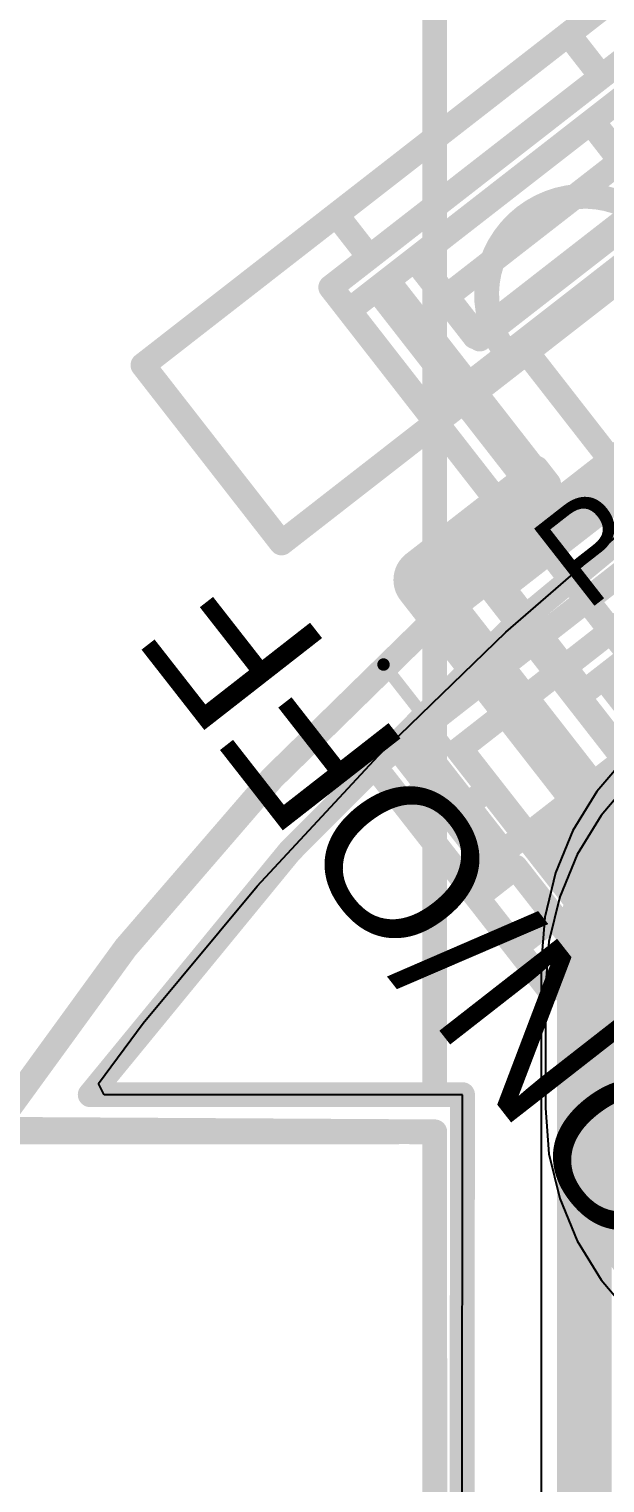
# Model space of a CAD drawing. Header units: millimetres. Extents: x -0.86 to 3.12, y -2.15 to 0.92.
# Drawn here: x 0.016 to 0.248, y -0.14 to 0.444 of the extents above; entities that cross this region are included whole.
import ezdxf

# ---------------------------------------------------------------- set-up
doc = ezdxf.new("R2010")
doc.units = ezdxf.units.MM
doc.header["$MEASUREMENT"] = 0
for name, color, linetype in [('BottomLayer', 5, 'Continuous'), ('BottomSolder', 6, 'Continuous'), ('Mechanical1', 6, 'Continuous'), ('Mechanical2', 216, 'Continuous'), ('MultiLayer', 9, 'Continuous'), ('PadHoleLayer', 156, 'Continuous'), ('TopLayer', 1, 'Continuous'), ('TopOverlay', 2, 'Continuous'), ('TopSolder', 216, 'Continuous')]:
    doc.layers.add(name, color=color, linetype=linetype)
doc.styles.add('Arial', font='', dxfattribs={"height": 0.2})
doc.styles.get('Arial').set_extended_font_data('Arial')

# ---------------------------------------------------------------- blocks, each defined once
blk = doc.blocks.new('TL1260GQRBLK_2')
at = {"layer": 'BottomLayer'}
h = blk.add_hatch(color=5, dxfattribs=at)
edge = h.paths.add_edge_path()
edge.add_arc((0, 0.12402), 0.03543, 0, 360)
h = blk.add_hatch(color=5, dxfattribs=at)
edge = h.paths.add_edge_path()
edge.add_arc((-0.09843, 0.08858), 0.03543, 0, 360)
h = blk.add_hatch(color=5, dxfattribs=at)
edge = h.paths.add_edge_path()
edge.add_arc((0.09843, 0.08858), 0.03543, 0, 360)
h = blk.add_hatch(color=5, dxfattribs=at)
edge = h.paths.add_edge_path()
edge.add_arc((-0.09843, -0.08858), 0.03543, 0, 360)
h = blk.add_hatch(color=5, dxfattribs=at)
edge = h.paths.add_edge_path()
edge.add_arc((0.09843, -0.08858), 0.03543, 0, 360)
h = blk.add_hatch(color=5, dxfattribs=at)
edge = h.paths.add_edge_path()
edge.add_arc((0, -0.12402), 0.03543, 0, 360)
at = {"layer": 'BottomSolder'}
h = blk.add_hatch(color=6, dxfattribs=at)
edge = h.paths.add_edge_path()
edge.add_arc((0, 0.12402), 0.03943, 0, 360)
h = blk.add_hatch(color=6, dxfattribs=at)
edge = h.paths.add_edge_path()
edge.add_arc((-0.09843, 0.08858), 0.03943, 0, 360)
h = blk.add_hatch(color=6, dxfattribs=at)
edge = h.paths.add_edge_path()
edge.add_arc((0.09843, 0.08858), 0.03943, 0, 360)
h = blk.add_hatch(color=6, dxfattribs=at)
edge = h.paths.add_edge_path()
edge.add_arc((-0.09843, -0.08858), 0.03943, 0, 360)
h = blk.add_hatch(color=6, dxfattribs=at)
edge = h.paths.add_edge_path()
edge.add_arc((0.09843, -0.08858), 0.03943, 0, 360)
h = blk.add_hatch(color=6, dxfattribs=at)
edge = h.paths.add_edge_path()
edge.add_arc((0, -0.12402), 0.03943, 0, 360)
at = {"layer": 'MultiLayer'}
h = blk.add_hatch(color=9, dxfattribs=at)
edge = h.paths.add_edge_path()
edge.add_arc((0, 0.12402), 0.03543, 0, 360)
h = blk.add_hatch(color=9, dxfattribs=at)
edge = h.paths.add_edge_path()
edge.add_arc((-0.09843, 0.08858), 0.03543, 0, 360)
h = blk.add_hatch(color=9, dxfattribs=at)
edge = h.paths.add_edge_path()
edge.add_arc((0.09843, 0.08858), 0.03543, 0, 360)
h = blk.add_hatch(color=9, dxfattribs=at)
edge = h.paths.add_edge_path()
edge.add_arc((-0.09843, -0.08858), 0.03543, 0, 360)
h = blk.add_hatch(color=9, dxfattribs=at)
edge = h.paths.add_edge_path()
edge.add_arc((0.09843, -0.08858), 0.03543, 0, 360)
h = blk.add_hatch(color=9, dxfattribs=at)
edge = h.paths.add_edge_path()
edge.add_arc((0, -0.12402), 0.03543, 0, 360)
at = {"layer": 'PadHoleLayer'}
h = blk.add_hatch(color=156, dxfattribs=at)
edge = h.paths.add_edge_path()
edge.add_arc((0, 0.12402), 0.01969, 0, 360)
h = blk.add_hatch(color=156, dxfattribs=at)
edge = h.paths.add_edge_path()
edge.add_arc((-0.09843, 0.08858), 0.01969, 0, 360)
h = blk.add_hatch(color=156, dxfattribs=at)
edge = h.paths.add_edge_path()
edge.add_arc((0.09843, 0.08858), 0.01969, 0, 360)
h = blk.add_hatch(color=156, dxfattribs=at)
edge = h.paths.add_edge_path()
edge.add_arc((-0.09843, -0.08858), 0.01969, 0, 360)
h = blk.add_hatch(color=156, dxfattribs=at)
edge = h.paths.add_edge_path()
edge.add_arc((0.09843, -0.08858), 0.01969, 0, 360)
h = blk.add_hatch(color=156, dxfattribs=at)
edge = h.paths.add_edge_path()
edge.add_arc((0, -0.12402), 0.01969, 0, 360)
at = {"layer": 'TopLayer'}
h = blk.add_hatch(color=1, dxfattribs=at)
edge = h.paths.add_edge_path()
edge.add_arc((0, 0.12402), 0.03543, 0, 360)
h = blk.add_hatch(color=1, dxfattribs=at)
edge = h.paths.add_edge_path()
edge.add_arc((-0.09843, 0.08858), 0.03543, 0, 360)
h = blk.add_hatch(color=1, dxfattribs=at)
edge = h.paths.add_edge_path()
edge.add_arc((0.09843, 0.08858), 0.03543, 0, 360)
h = blk.add_hatch(color=1, dxfattribs=at)
edge = h.paths.add_edge_path()
edge.add_arc((-0.09843, -0.08858), 0.03543, 0, 360)
h = blk.add_hatch(color=1, dxfattribs=at)
edge = h.paths.add_edge_path()
edge.add_arc((0.09843, -0.08858), 0.03543, 0, 360)
h = blk.add_hatch(color=1, dxfattribs=at)
edge = h.paths.add_edge_path()
edge.add_arc((0, -0.12402), 0.03543, 0, 360)
at = {"layer": 'TopSolder'}
h = blk.add_hatch(color=216, dxfattribs=at)
edge = h.paths.add_edge_path()
edge.add_arc((0, 0.12402), 0.03943, 0, 360)
h = blk.add_hatch(color=216, dxfattribs=at)
edge = h.paths.add_edge_path()
edge.add_arc((-0.09843, 0.08858), 0.03943, 0, 360)
h = blk.add_hatch(color=216, dxfattribs=at)
edge = h.paths.add_edge_path()
edge.add_arc((0.09843, 0.08858), 0.03943, 0, 360)
h = blk.add_hatch(color=216, dxfattribs=at)
edge = h.paths.add_edge_path()
edge.add_arc((-0.09843, -0.08858), 0.03943, 0, 360)
h = blk.add_hatch(color=216, dxfattribs=at)
edge = h.paths.add_edge_path()
edge.add_arc((0.09843, -0.08858), 0.03943, 0, 360)
h = blk.add_hatch(color=216, dxfattribs=at)
edge = h.paths.add_edge_path()
edge.add_arc((0, -0.12402), 0.03943, 0, 360)
at = {"layer": 'TopOverlay', "const_width": 0.005}
for points in [[(-0.271, 0.156), (-0.036, 0.156)], [(-0.271, -0.155), (-0.271, 0.156)], [(0.111, -0.041), (0.111, 0.042)], [(-0.271, -0.155), (-0.036, -0.155)]]:
    blk.add_lwpolyline(points, dxfattribs=at)
at = {"layer": 'TopOverlay', "const_width": 0.0025}
for points in [[(-0.27225, 0.156, 1), (-0.26975, 0.156, 1)], [(-0.27225, 0.156, 1), (-0.26975, 0.156, 1)], [(-0.03725, 0.156, 1), (-0.03475, 0.156, 1)], [(0.10975, 0.042, 1), (0.11225, 0.042, 1)], [(0.10975, -0.041, 1), (0.11225, -0.041, 1)], [(-0.27225, -0.155, 1), (-0.26975, -0.155, 1)], [(-0.27225, -0.155, 1), (-0.26975, -0.155, 1)], [(-0.03725, -0.155, 1), (-0.03475, -0.155, 1)]]:
    blk.add_lwpolyline(points, format="xyb", close=True, dxfattribs=at)
at = {"layer": 'TopOverlay'}
blk.add_text('PCB Edge', height=0.03937, rotation=-270, dxfattribs=at).set_placement((-0.23745, -0.078))

msp = doc.modelspace()

# ---------------------------------------------------------------- linework, layer by layer
at = {"layer": 'BottomLayer'}
for p, q in [((0.2078, 0.20154), (0.26183, 0.24839)), ((0.1564, 0.15181), (0.2078, 0.20154)), ((0.10779, 0.09935), (0.1564, 0.15181)), ((0.25801, 0.14184), (0.24605, 0.12783)), ((0.24605, 0.12783), (0.23643, 0.11213)), ((0.23643, 0.11213), (0.22938, 0.09512)), ((0.06212, 0.04432), (0.10779, 0.09935)), ((0.22938, 0.09512), (0.22508, 0.07721)), ((0.22508, 0.07721), (0.22364, 0.05885)), ((0.22364, 0.05885), (0.22367, 0.05885)), ((0.22367, 0.05885), (0.22367, 0.01013)), ((0.04413, 0.02006), (0.06212, 0.04432)), ((0.04637, 0.0156), (0.04413, 0.02006)), ((0.19034, 0.0156), (0.04637, 0.0156)), ((0.18863, -1.53012), (0.19034, 0.0156)), ((0.22367, 0.01013), (0.22364, 0.01013)), ((0.22364, 0.01013), (0.22508, -0.00823)), ((0.22508, -0.00823), (0.22938, -0.02614)), ((0.22938, -0.02614), (0.23643, -0.04316)), ((0.23643, -0.04316), (0.24605, -0.05886)), ((0.24605, -0.05886), (0.25801, -0.07286))]:
    msp.add_line(p, q, dxfattribs=at)
at = {"layer": 'BottomLayer', "const_width": 0.022}
for points in [[(0.241, 0.05885, -0.198912), (0.27029, 0.12956)], [(0.27029, -0.06058, -0.198912), (0.241, 0.01013)]]:
    msp.add_lwpolyline(points, format="xyb", dxfattribs=at)
msp.add_lwpolyline([(0.241, 0.01013), (0.241, 0.05885)], dxfattribs=at)
at = {"layer": 'BottomLayer', "const_width": 0.011}
for points in [[(0.2355, 0.05885, 1), (0.2465, 0.05885, 1)], [(0.2355, 0.05885, 1), (0.2465, 0.05885, 1)], [(0.2355, 0.01013, 1), (0.2465, 0.01013, 1)], [(0.2355, 0.01013, 1), (0.2465, 0.01013, 1)]]:
    msp.add_lwpolyline(points, format="xyb", close=True, dxfattribs=at)
at = {"layer": 'Mechanical1', "const_width": 0.01}
for points in [[(0.17917, 0.01565), (0.17917, 0.79595)], [(0.04081, 0.0156), (0.19034, 0.0156)], [(0.18863, -1.53012), (0.19034, 0.0156)], [(-0.51672, 0.00065), (0.16417, 0.00065)]]:
    msp.add_lwpolyline(points, dxfattribs=at)
msp.add_lwpolyline([(0.04081, 0.0156, -3.064051), (0.02964, -1.5299)], format="xyb", dxfattribs=at)
at = {"layer": 'Mechanical1', "const_width": 0.005}
for points in [[(0.03831, 0.0156, 1), (0.04331, 0.0156, 1)], [(0.03831, 0.0156, 1), (0.04331, 0.0156, 1)], [(0.17667, 0.01565, 1), (0.18167, 0.01565, 1)], [(0.18784, 0.0156, 1), (0.19284, 0.0156, 1)], [(0.18784, 0.0156, 1), (0.19284, 0.0156, 1)], [(0.16167, 0.00065, 1), (0.16667, 0.00065, 1)]]:
    msp.add_lwpolyline(points, format="xyb", close=True, dxfattribs=at)
at = {"layer": 'Mechanical2', "const_width": 0.01}
for points in [[(0.062, 0.30882), (0.3105, 0.50233)], [(0.23284, 0.44186), (0.24615, 0.42478)], [(0.13743, 0.34011), (0.26168, 0.43687)], [(0.11764, 0.23737), (0.36613, 0.43089)], [(0.24253, 0.40699), (0.25783, 0.4189)], [(0.17187, 0.35196), (0.24176, 0.40639)], [(0.24176, 0.40639), (0.24253, 0.40699)], [(0.24176, 0.40639), (0.26715, 0.37377)], [(0.24253, 0.40699), (0.26672, 0.37593)], [(0.18396, 0.33643), (0.25385, 0.39085)], [(0.19605, 0.3209), (0.26594, 0.37532)], [(0.13966, 0.36929), (0.15296, 0.35221)], [(0.19726, 0.31934), (0.26715, 0.37377)], [(0.21363, 0.31728), (0.26514, 0.35739)], [(0.17109, 0.35135), (0.17187, 0.35196)], [(0.17187, 0.35196), (0.19726, 0.31934)], [(0.19025, 0.22422), (0.36109, 0.35727)], [(0.15579, 0.33944), (0.17109, 0.35135)], [(0.17109, 0.35135), (0.19528, 0.32029)], [(0.13743, 0.34011), (0.17976, 0.28575)], [(0.16022, 0.34289), (0.23762, 0.24349)], [(0.14469, 0.33079), (0.15579, 0.33944)], [(0.15579, 0.33944), (0.19087, 0.2944)], [(0.19841, 0.1817), (0.40007, 0.33925)], [(0.1928, 0.30105), (0.21363, 0.31728)], [(0.19528, 0.32029), (0.19605, 0.3209)], [(0.21363, 0.31728), (0.24992, 0.27069)], [(0.062, 0.30882), (0.11764, 0.23737)], [(0.20809, 0.16928), (0.38798, 0.30982)], [(0.19087, 0.2944), (0.22466, 0.25102)], [(0.23922, 0.17737), (0.39414, 0.29801)], [(0.17976, 0.28575), (0.21355, 0.24237)], [(0.24989, 0.10599), (0.46111, 0.27048)], [(0.20387, 0.25479), (0.22006, 0.26739)], [(0.22006, 0.26739), (0.22489, 0.26118)], [(0.20656, 0.2193), (0.25918, 0.26027)], [(0.20871, 0.24858), (0.22489, 0.26118)], [(0.22569, 0.24184), (0.25256, 0.26276)], [(0.17079, 0.22903), (0.20387, 0.25479)], [(0.20483, 0.24555), (0.20871, 0.24858)], [(0.22466, 0.25102), (0.2332, 0.24004)], [(0.18153, 0.22741), (0.20483, 0.24555)], [(0.20483, 0.24555), (0.20967, 0.23934)], [(0.21355, 0.24237), (0.22209, 0.23139)], [(0.22149, 0.23857), (0.22569, 0.24184)], [(0.19975, 0.22164), (0.22149, 0.23857)], [(0.22149, 0.23857), (0.27713, 0.16713)], [(0.17472, 0.21213), (0.19025, 0.22422)], [(0.17563, 0.22282), (0.18153, 0.22741)], [(0.18153, 0.22741), (0.18637, 0.2212)], [(0.16935, 0.21743), (0.19764, 0.1811)], [(0.17556, 0.22226), (0.18016, 0.21636)], [(0.17956, 0.20592), (0.19975, 0.22164)], [(0.19975, 0.22164), (0.25539, 0.1502)], [(0.20053, 0.22224), (0.25616, 0.1508)], [(0.20656, 0.2193), (0.23922, 0.17737)], [(0.17472, 0.21213), (0.23519, 0.13447)], [(0.18016, 0.21636), (0.25998, 0.11386)], [(0.18732, 0.21196), (0.24296, 0.14052)], [(0.17913, 0.20672), (0.17913, 0.20486)], [(0.17913, 0.20672), (0.17913, 0.20486)], [(0.24924, 0.18044), (0.25544, 0.18529)], [(0.15491, 0.14771), (0.19841, 0.1817)], [(0.19764, 0.1811), (0.20731, 0.16867)], [(0.24924, 0.18044), (0.25772, 0.16959)], [(0.18942, 0.15469), (0.20809, 0.16928)], [(0.20731, 0.16867), (0.23442, 0.13387)], [(0.17042, 0.15983), (0.18254, 0.14432)], [(0.21822, 0.15621), (0.22442, 0.16105)], [(0.22442, 0.16105), (0.2329, 0.15019)], [(0.16421, 0.15498), (0.17633, 0.13947)], [(0.18942, 0.15469), (0.20154, 0.13918)], [(0.21822, 0.15621), (0.2267, 0.14535)], [(0.15491, 0.14771), (0.19611, 0.09497)], [(0.2267, 0.14535), (0.2329, 0.15019)], [(0.23054, 0.13084), (0.25539, 0.1502)], [(0.2329, 0.15019), (0.23606, 0.14616)], [(0.17633, 0.13947), (0.18254, 0.14432)], [(0.18254, 0.14432), (0.20678, 0.11329)], [(0.2267, 0.14535), (0.22985, 0.14131)], [(0.22985, 0.14131), (0.23606, 0.14616)], [(0.24762, 0.14415), (0.26697, 0.1193)], [(0.16703, 0.1322), (0.17633, 0.13947)], [(0.17633, 0.13947), (0.20057, 0.10845)], [(0.19068, 0.1307), (0.20154, 0.13918)], [(0.20154, 0.13918), (0.21608, 0.12057)], [(0.19068, 0.1307), (0.20523, 0.11208)], [(0.22122, 0.12359), (0.23054, 0.13084)], [(0.22898, 0.12963), (0.24833, 0.10478)], [(0.23054, 0.13084), (0.24989, 0.10599)], [(0.23442, 0.13387), (0.25377, 0.10902)], [(0.22122, 0.12359), (0.24057, 0.09874)], [(0.20523, 0.11208), (0.21608, 0.12057)], [(0.21608, 0.12057), (0.24032, 0.08954)], [(0.24032, 0.08954), (0.27673, 0.11798)], [(0.20057, 0.10845), (0.20523, 0.11208)], [(0.19126, 0.10118), (0.20057, 0.10845)], [(0.19611, 0.09497), (0.21162, 0.10709)], [(0.21162, 0.10709), (0.24071, 0.06986)], [(0.24057, 0.09874), (0.24989, 0.10599)], [(0.24071, 0.06986), (0.2864, 0.10556)], [(0.19611, 0.09497), (0.21187, 0.0748)], [(0.21187, 0.0748), (0.22738, 0.08692)], [(0.21187, 0.0748), (0.2252, 0.05774)], [(0.2252, 0.05774), (0.24071, 0.06986)], [(0.00284, 0.00167), (0.17917, 0.00065)], [(0.17917, 0.00065), (0.17933, -1.51239)]]:
    msp.add_lwpolyline(points, dxfattribs=at)
at = {"layer": 'Mechanical2', "const_width": 0.005}
for points in [[(0.23034, 0.44186, 1), (0.23534, 0.44186, 1)], [(0.24365, 0.42478, 1), (0.24865, 0.42478, 1)], [(0.23926, 0.40639, 1), (0.24426, 0.40639, 1)], [(0.23926, 0.40639, 1), (0.24426, 0.40639, 1)], [(0.23926, 0.40639, 1), (0.24426, 0.40639, 1)], [(0.24003, 0.40699, 1), (0.24503, 0.40699, 1)], [(0.24003, 0.40699, 1), (0.24503, 0.40699, 1)], [(0.24003, 0.40699, 1), (0.24503, 0.40699, 1)], [(0.13716, 0.36929, 1), (0.14216, 0.36929, 1)], [(0.15046, 0.35221, 1), (0.15546, 0.35221, 1)], [(0.16937, 0.35196, 1), (0.17437, 0.35196, 1)], [(0.16937, 0.35196, 1), (0.17437, 0.35196, 1)], [(0.16937, 0.35196, 1), (0.17437, 0.35196, 1)], [(0.16859, 0.35135, 1), (0.17359, 0.35135, 1)], [(0.16859, 0.35135, 1), (0.17359, 0.35135, 1)], [(0.16859, 0.35135, 1), (0.17359, 0.35135, 1)], [(0.13493, 0.34011, 1), (0.13993, 0.34011, 1)], [(0.13493, 0.34011, 1), (0.13993, 0.34011, 1)], [(0.15772, 0.34289, 1), (0.16272, 0.34289, 1)], [(0.15329, 0.33944, 1), (0.15829, 0.33944, 1)], [(0.15329, 0.33944, 1), (0.15829, 0.33944, 1)], [(0.15329, 0.33944, 1), (0.15829, 0.33944, 1)], [(0.18146, 0.33643, 1), (0.18646, 0.33643, 1)], [(0.14219, 0.33079, 1), (0.14719, 0.33079, 1)], [(0.19278, 0.32029, 1), (0.19778, 0.32029, 1)], [(0.19278, 0.32029, 1), (0.19778, 0.32029, 1)], [(0.19355, 0.3209, 1), (0.19855, 0.3209, 1)], [(0.19355, 0.3209, 1), (0.19855, 0.3209, 1)], [(0.19476, 0.31934, 1), (0.19976, 0.31934, 1)], [(0.19476, 0.31934, 1), (0.19976, 0.31934, 1)], [(0.21113, 0.31728, 1), (0.21613, 0.31728, 1)], [(0.21113, 0.31728, 1), (0.21613, 0.31728, 1)], [(0.21113, 0.31728, 1), (0.21613, 0.31728, 1)], [(0.20583, 0.31315, 1), (0.21083, 0.31315, 1)], [(0.0595, 0.30882, 1), (0.0645, 0.30882, 1)], [(0.0595, 0.30882, 1), (0.0645, 0.30882, 1)], [(0.1903, 0.30105, 1), (0.1953, 0.30105, 1)], [(0.18837, 0.2944, 1), (0.19337, 0.2944, 1)], [(0.18837, 0.2944, 1), (0.19337, 0.2944, 1)], [(0.17726, 0.28575, 1), (0.18226, 0.28575, 1)], [(0.17726, 0.28575, 1), (0.18226, 0.28575, 1)], [(0.24742, 0.27069, 1), (0.25242, 0.27069, 1)], [(0.21756, 0.26739, 1), (0.22256, 0.26739, 1)], [(0.21756, 0.26739, 1), (0.22256, 0.26739, 1)], [(0.22239, 0.26118, 1), (0.22739, 0.26118, 1)], [(0.22239, 0.26118, 1), (0.22739, 0.26118, 1)], [(0.20137, 0.25479, 1), (0.20637, 0.25479, 1)], [(0.20137, 0.25479, 1), (0.20637, 0.25479, 1)], [(0.20621, 0.24858, 1), (0.21121, 0.24858, 1)], [(0.20621, 0.24858, 1), (0.21121, 0.24858, 1)], [(0.22216, 0.25102, 1), (0.22716, 0.25102, 1)], [(0.22216, 0.25102, 1), (0.22716, 0.25102, 1)], [(0.20233, 0.24555, 1), (0.20733, 0.24555, 1)], [(0.20233, 0.24555, 1), (0.20733, 0.24555, 1)], [(0.20233, 0.24555, 1), (0.20733, 0.24555, 1)], [(0.21105, 0.24237, 1), (0.21605, 0.24237, 1)], [(0.21105, 0.24237, 1), (0.21605, 0.24237, 1)], [(0.22319, 0.24184, 1), (0.22819, 0.24184, 1)], [(0.22319, 0.24184, 1), (0.22819, 0.24184, 1)], [(0.23512, 0.24349, 1), (0.24012, 0.24349, 1)], [(0.11514, 0.23737, 1), (0.12014, 0.23737, 1)], [(0.11514, 0.23737, 1), (0.12014, 0.23737, 1)], [(0.20717, 0.23934, 1), (0.21217, 0.23934, 1)], [(0.21899, 0.23857, 1), (0.22399, 0.23857, 1)], [(0.21899, 0.23857, 1), (0.22399, 0.23857, 1)], [(0.21899, 0.23857, 1), (0.22399, 0.23857, 1)], [(0.2307, 0.24004, 1), (0.2357, 0.24004, 1)], [(0.16829, 0.22903, 1), (0.17329, 0.22903, 1)], [(0.16829, 0.22903, 1), (0.17329, 0.22903, 1)], [(0.21959, 0.23139, 1), (0.22459, 0.23139, 1)], [(0.17903, 0.22741, 1), (0.18403, 0.22741, 1)], [(0.17903, 0.22741, 1), (0.18403, 0.22741, 1)], [(0.17903, 0.22741, 1), (0.18403, 0.22741, 1)], [(0.18775, 0.22422, 1), (0.19275, 0.22422, 1)], [(0.18775, 0.22422, 1), (0.19275, 0.22422, 1)], [(0.16685, 0.21743, 1), (0.17185, 0.21743, 1)], [(0.16685, 0.21743, 1), (0.17185, 0.21743, 1)], [(0.17306, 0.22226, 1), (0.17806, 0.22226, 1)], [(0.17306, 0.22226, 1), (0.17806, 0.22226, 1)], [(0.17313, 0.22282, 1), (0.17813, 0.22282, 1)], [(0.17313, 0.22282, 1), (0.17813, 0.22282, 1)], [(0.18387, 0.2212, 1), (0.18887, 0.2212, 1)], [(0.19725, 0.22164, 1), (0.20225, 0.22164, 1)], [(0.19725, 0.22164, 1), (0.20225, 0.22164, 1)], [(0.19725, 0.22164, 1), (0.20225, 0.22164, 1)], [(0.19803, 0.22224, 1), (0.20303, 0.22224, 1)], [(0.20406, 0.2193, 1), (0.20906, 0.2193, 1)], [(0.20406, 0.2193, 1), (0.20906, 0.2193, 1)], [(0.17222, 0.21213, 1), (0.17722, 0.21213, 1)], [(0.17222, 0.21213, 1), (0.17722, 0.21213, 1)], [(0.17766, 0.21636, 1), (0.18266, 0.21636, 1)], [(0.17766, 0.21636, 1), (0.18266, 0.21636, 1)], [(0.18482, 0.21196, 1), (0.18982, 0.21196, 1)], [(0.1758, 0.20594, 1), (0.1808, 0.20594, 1)], [(0.1758, 0.20594, 1), (0.1808, 0.20594, 1)], [(0.17663, 0.20672, 1), (0.18163, 0.20672, 1)], [(0.17663, 0.20672, 1), (0.18163, 0.20672, 1)], [(0.17663, 0.20672, 1), (0.18163, 0.20672, 1)], [(0.17663, 0.20672, 1), (0.18163, 0.20672, 1)], [(0.17706, 0.20592, 1), (0.18206, 0.20592, 1)], [(0.17663, 0.20486, 1), (0.18163, 0.20486, 1)], [(0.17663, 0.20486, 1), (0.18163, 0.20486, 1)], [(0.19514, 0.1811, 1), (0.20014, 0.1811, 1)], [(0.19514, 0.1811, 1), (0.20014, 0.1811, 1)], [(0.19591, 0.1817, 1), (0.20091, 0.1817, 1)], [(0.19591, 0.1817, 1), (0.20091, 0.1817, 1)], [(0.23672, 0.17737, 1), (0.24172, 0.17737, 1)], [(0.23672, 0.17737, 1), (0.24172, 0.17737, 1)], [(0.24674, 0.18044, 1), (0.25174, 0.18044, 1)], [(0.24674, 0.18044, 1), (0.25174, 0.18044, 1)], [(0.20481, 0.16867, 1), (0.20981, 0.16867, 1)], [(0.20481, 0.16867, 1), (0.20981, 0.16867, 1)], [(0.20559, 0.16928, 1), (0.21059, 0.16928, 1)], [(0.20559, 0.16928, 1), (0.21059, 0.16928, 1)], [(0.16792, 0.15983, 1), (0.17292, 0.15983, 1)], [(0.22192, 0.16105, 1), (0.22692, 0.16105, 1)], [(0.22192, 0.16105, 1), (0.22692, 0.16105, 1)], [(0.16171, 0.15498, 1), (0.16671, 0.15498, 1)], [(0.18692, 0.15469, 1), (0.19192, 0.15469, 1)], [(0.18692, 0.15469, 1), (0.19192, 0.15469, 1)], [(0.21572, 0.15621, 1), (0.22072, 0.15621, 1)], [(0.21572, 0.15621, 1), (0.22072, 0.15621, 1)], [(0.15241, 0.14771, 1), (0.15741, 0.14771, 1)], [(0.15241, 0.14771, 1), (0.15741, 0.14771, 1)], [(0.2304, 0.15019, 1), (0.2354, 0.15019, 1)], [(0.2304, 0.15019, 1), (0.2354, 0.15019, 1)], [(0.2304, 0.15019, 1), (0.2354, 0.15019, 1)], [(0.18004, 0.14432, 1), (0.18504, 0.14432, 1)], [(0.18004, 0.14432, 1), (0.18504, 0.14432, 1)], [(0.18004, 0.14432, 1), (0.18504, 0.14432, 1)], [(0.2242, 0.14535, 1), (0.2292, 0.14535, 1)], [(0.2242, 0.14535, 1), (0.2292, 0.14535, 1)], [(0.2242, 0.14535, 1), (0.2292, 0.14535, 1)], [(0.22735, 0.14131, 1), (0.23235, 0.14131, 1)], [(0.22735, 0.14131, 1), (0.23235, 0.14131, 1)], [(0.23356, 0.14616, 1), (0.23856, 0.14616, 1)], [(0.23356, 0.14616, 1), (0.23856, 0.14616, 1)], [(0.24512, 0.14415, 1), (0.25012, 0.14415, 1)], [(0.17383, 0.13947, 1), (0.17883, 0.13947, 1)], [(0.17383, 0.13947, 1), (0.17883, 0.13947, 1)], [(0.17383, 0.13947, 1), (0.17883, 0.13947, 1)], [(0.17383, 0.13947, 1), (0.17883, 0.13947, 1)], [(0.19904, 0.13918, 1), (0.20404, 0.13918, 1)], [(0.19904, 0.13918, 1), (0.20404, 0.13918, 1)], [(0.19904, 0.13918, 1), (0.20404, 0.13918, 1)], [(0.24046, 0.14052, 1), (0.24546, 0.14052, 1)], [(0.16453, 0.1322, 1), (0.16953, 0.1322, 1)], [(0.18818, 0.1307, 1), (0.19318, 0.1307, 1)], [(0.18818, 0.1307, 1), (0.19318, 0.1307, 1)], [(0.22648, 0.12963, 1), (0.23148, 0.12963, 1)], [(0.22804, 0.13084, 1), (0.23304, 0.13084, 1)], [(0.22804, 0.13084, 1), (0.23304, 0.13084, 1)], [(0.22804, 0.13084, 1), (0.23304, 0.13084, 1)], [(0.23192, 0.13387, 1), (0.23692, 0.13387, 1)], [(0.23192, 0.13387, 1), (0.23692, 0.13387, 1)], [(0.23269, 0.13447, 1), (0.23769, 0.13447, 1)], [(0.21872, 0.12359, 1), (0.22372, 0.12359, 1)], [(0.21872, 0.12359, 1), (0.22372, 0.12359, 1)], [(0.21358, 0.12057, 1), (0.21858, 0.12057, 1)], [(0.21358, 0.12057, 1), (0.21858, 0.12057, 1)], [(0.21358, 0.12057, 1), (0.21858, 0.12057, 1)], [(0.20273, 0.11208, 1), (0.20773, 0.11208, 1)], [(0.20273, 0.11208, 1), (0.20773, 0.11208, 1)], [(0.20273, 0.11208, 1), (0.20773, 0.11208, 1)], [(0.20428, 0.11329, 1), (0.20928, 0.11329, 1)], [(0.19807, 0.10845, 1), (0.20307, 0.10845, 1)], [(0.19807, 0.10845, 1), (0.20307, 0.10845, 1)], [(0.19807, 0.10845, 1), (0.20307, 0.10845, 1)], [(0.20912, 0.10709, 1), (0.21412, 0.10709, 1)], [(0.20912, 0.10709, 1), (0.21412, 0.10709, 1)], [(0.18876, 0.10118, 1), (0.19376, 0.10118, 1)], [(0.24583, 0.10478, 1), (0.25083, 0.10478, 1)], [(0.24739, 0.10599, 1), (0.25239, 0.10599, 1)], [(0.24739, 0.10599, 1), (0.25239, 0.10599, 1)], [(0.24739, 0.10599, 1), (0.25239, 0.10599, 1)], [(0.19361, 0.09497, 1), (0.19861, 0.09497, 1)], [(0.19361, 0.09497, 1), (0.19861, 0.09497, 1)], [(0.19361, 0.09497, 1), (0.19861, 0.09497, 1)], [(0.23807, 0.09874, 1), (0.24307, 0.09874, 1)], [(0.23807, 0.09874, 1), (0.24307, 0.09874, 1)], [(0.23782, 0.08954, 1), (0.24282, 0.08954, 1)], [(0.23782, 0.08954, 1), (0.24282, 0.08954, 1)], [(0.22488, 0.08692, 1), (0.22988, 0.08692, 1)], [(0.20937, 0.0748, 1), (0.21437, 0.0748, 1)], [(0.20937, 0.0748, 1), (0.21437, 0.0748, 1)], [(0.20937, 0.0748, 1), (0.21437, 0.0748, 1)], [(0.23821, 0.06986, 1), (0.24321, 0.06986, 1)], [(0.23821, 0.06986, 1), (0.24321, 0.06986, 1)], [(0.23821, 0.06986, 1), (0.24321, 0.06986, 1)], [(0.2227, 0.05774, 1), (0.2277, 0.05774, 1)], [(0.2227, 0.05774, 1), (0.2277, 0.05774, 1)], [(0.17667, 0.00065, 1), (0.18167, 0.00065, 1)], [(0.17667, 0.00065, 1), (0.18167, 0.00065, 1)]]:
    msp.add_lwpolyline(points, format="xyb", close=True, dxfattribs=at)
at = {"layer": 'Mechanical2', "const_width": 0.01}
for points in [[(0.20833, 0.31315, -1), (0.27045, 0.36153)], [(0.17913, 0.20672, -0.048207), (0.38188, 0.36422)], [(0.16935, 0.21743, -0.414214), (0.17079, 0.22903)], [(0.17556, 0.22226, -1), (0.17563, 0.22282)], [(1.99867, 0.21567, -1.122171), (-0.01159, -1.51329)], [(0.00205, 0.00168, -0.062889), (0.1783, 0.20594)], [(0.1783, 0.20594, -0.000215), (0.17913, 0.20672)]]:
    msp.add_lwpolyline(points, format="xyb", dxfattribs=at)
at = {"layer": 'TopLayer'}
for p, q in [((0.2078, 0.20154), (0.26183, 0.24839)), ((0.1564, 0.15181), (0.2078, 0.20154)), ((0.10779, 0.09935), (0.1564, 0.15181)), ((0.25629, 0.15152), (0.24433, 0.13752)), ((0.24433, 0.13752), (0.23471, 0.12181)), ((0.23471, 0.12181), (0.22766, 0.1048)), ((0.06212, 0.04432), (0.10779, 0.09935)), ((0.22766, 0.1048), (0.22336, 0.08689)), ((0.22336, 0.08689), (0.22192, 0.06853)), ((0.22192, 0.06853), (0.22195, 0.06853)), ((0.22195, 0.06853), (0.22195, -0.23763)), ((0.04413, 0.02006), (0.06212, 0.04432)), ((0.04637, 0.0156), (0.04413, 0.02006)), ((0.19034, 0.0156), (0.04637, 0.0156)), ((0.18863, -1.53012), (0.19034, 0.0156))]:
    msp.add_line(p, q, dxfattribs=at)
at = {"layer": 'TopLayer', "const_width": 0.022}
msp.add_lwpolyline([(0.23928, 0.06853, -0.198912), (0.26857, 0.13924)], format="xyb", dxfattribs=at)
msp.add_lwpolyline([(0.23928, -0.23763), (0.23928, 0.06853)], dxfattribs=at)
at = {"layer": 'TopLayer', "const_width": 0.011}
msp.add_lwpolyline([(0.23378, 0.06853, 1), (0.24478, 0.06853, 1)], format="xyb", close=True, dxfattribs=at)
msp.add_lwpolyline([(0.23378, 0.06853, 1), (0.24478, 0.06853, 1)], format="xyb", close=True, dxfattribs=at)

# ---------------------------------------------------------------- block references
at = {"rotation": 308.0000000000001}
msp.add_blockref('TL1260GQRBLK_2', (0.4476, 0.07036), dxfattribs=at)

# ---------------------------------------------------------------- texts
at = {"layer": 'TopOverlay', "style": 'Arial'}
msp.add_text('ON/OFF', height=0.06, rotation=128, dxfattribs=at).set_placement((0.30153, -0.01541))

doc.saveas('drawing.dxf')
